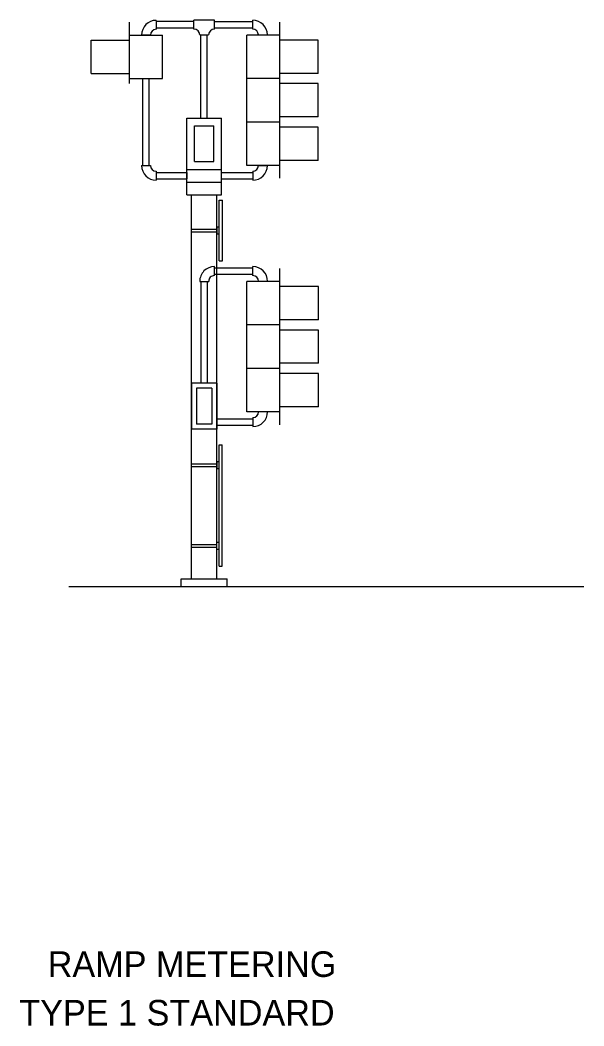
# Model space of a CAD drawing. Extents: x -808 to -653, y 445 to 508.
# Drawn here: x -732.96 to -719, y 445.5 to 470.38 of the extents above; entities that cross this region are included whole.
import ezdxf

# ---------------------------------------------------------------- set-up
doc = ezdxf.new("R2010")
doc.units = 0
doc.layers.add('es_DETAIL', color=7, linetype='Continuous')
doc.layers.add('es_NO-PLOT', color=7, linetype='Continuous')

msp = doc.modelspace()

# ---------------------------------------------------------------- linework, layer by layer
at = {"layer": 'es_DETAIL'}
for p, q in [((-730.255, 468.809), (-730.255, 470.327)), ((-729.59, 470.375), (-729.59, 470.153)), ((-728.653, 470.343), (-729.59, 470.343)), ((-728.15, 470.381), (-728.656, 470.381)), ((-728.656, 470.159), (-728.656, 470.381)), ((-728.15, 470.159), (-728.15, 470.381)), ((-728.15, 470.347), (-727.202, 470.347)), ((-727.202, 470.157), (-727.202, 470.378)), ((-726.528, 466.467), (-726.528, 470.327)), ((-728.653, 470.185), (-729.59, 470.185)), ((-728.15, 470.188), (-727.202, 470.188)), ((-731.204, 469.884), (-730.255, 469.884)), ((-731.204, 469.062), (-731.204, 469.884)), ((-730.255, 470.011), (-729.432, 470.011)), ((-729.733, 470.011), (-729.954, 470.011)), ((-729.432, 468.935), (-729.432, 470.011)), ((-728.514, 470.017), (-728.292, 470.017)), ((-728.483, 467.954), (-728.483, 470.017)), ((-728.325, 467.954), (-728.325, 470.017)), ((-727.35, 466.784), (-727.35, 470.011)), ((-726.528, 470.011), (-727.35, 470.011)), ((-725.579, 469.884), (-726.528, 469.884)), ((-725.579, 469.062), (-725.579, 469.884)), ((-731.204, 469.062), (-730.255, 469.062)), ((-725.579, 469.062), (-726.528, 469.062)), ((-730.255, 468.935), (-729.432, 468.935)), ((-729.925, 466.784), (-729.925, 468.935)), ((-729.767, 466.784), (-729.767, 468.935)), ((-726.528, 468.935), (-727.35, 468.935)), ((-725.579, 468.809), (-726.528, 468.809)), ((-725.579, 467.986), (-725.579, 468.809)), ((-728.831, 467.954), (-727.977, 467.954)), ((-728.831, 466.689), (-728.831, 467.954)), ((-727.977, 466.373), (-727.977, 467.954)), ((-726.528, 467.86), (-727.35, 467.86)), ((-725.579, 467.986), (-726.528, 467.986)), ((-728.641, 466.879), (-728.641, 467.765)), ((-728.641, 467.765), (-728.167, 467.765)), ((-728.167, 466.879), (-728.167, 467.765)), ((-725.579, 467.733), (-726.528, 467.733)), ((-725.579, 466.91), (-725.579, 467.733)), ((-728.641, 466.879), (-728.167, 466.879)), ((-725.579, 466.91), (-726.528, 466.91)), ((-729.954, 466.784), (-729.733, 466.784)), ((-729.59, 466.641), (-729.59, 466.42)), ((-729.59, 466.61), (-728.831, 466.61)), ((-729.59, 466.61), (-729.59, 466.452)), ((-728.831, 466.689), (-727.977, 466.689)), ((-728.831, 466.373), (-728.831, 466.689)), ((-728.831, 466.61), (-728.831, 466.452)), ((-727.977, 466.61), (-727.202, 466.61)), ((-726.528, 466.784), (-727.35, 466.784)), ((-727.202, 466.641), (-727.202, 466.42)), ((-727.059, 466.784), (-726.838, 466.784)), ((-726.828, 466.784), (-727.05, 466.784)), ((-729.59, 466.452), (-728.831, 466.452)), ((-728.831, 466.373), (-727.977, 466.373)), ((-728.831, 466.056), (-728.831, 466.373)), ((-727.977, 466.452), (-727.202, 466.452)), ((-727.977, 466.056), (-727.977, 466.373)), ((-728.831, 466.056), (-727.977, 466.056)), ((-728.72, 456.562), (-728.72, 466.056)), ((-728.087, 456.562), (-728.087, 466.056)), ((-728.03, 464.427), (-728.03, 465.927)), ((-728.03, 465.927), (-727.95, 465.927)), ((-727.95, 464.427), (-727.95, 465.927)), ((-728.03, 465.38), (-728.03, 465.553)), ((-728.718, 465.211), (-728.083, 465.211)), ((-728.718, 465.144), (-728.083, 465.144)), ((-728.083, 465.264), (-728.03, 465.264)), ((-728.083, 465.091), (-728.083, 465.264)), ((-728.083, 465.091), (-728.03, 465.091)), ((-728.03, 465.091), (-728.03, 465.264)), ((-728.03, 464.427), (-727.95, 464.427)), ((-728.149, 464.061), (-728.149, 464.283)), ((-728.147, 464.251), (-727.199, 464.251)), ((-728.147, 464.093), (-727.199, 464.093)), ((-727.199, 464.061), (-727.199, 464.283)), ((-726.526, 460.372), (-726.526, 464.232)), ((-728.513, 463.915), (-728.291, 463.915)), ((-728.481, 461.4), (-728.481, 463.915)), ((-728.322, 461.4), (-728.322, 463.915)), ((-727.348, 460.688), (-727.348, 463.915)), ((-726.526, 463.915), (-727.348, 463.915)), ((-725.576, 463.789), (-726.526, 463.789)), ((-725.576, 462.966), (-725.576, 463.789)), ((-726.526, 462.84), (-727.348, 462.84)), ((-725.576, 462.966), (-726.526, 462.966)), ((-725.576, 462.713), (-726.526, 462.713)), ((-725.576, 461.89), (-725.576, 462.713)), ((-725.576, 461.89), (-726.526, 461.89)), ((-726.526, 461.764), (-727.348, 461.764)), ((-725.576, 461.637), (-726.526, 461.637)), ((-725.576, 460.815), (-725.576, 461.637)), ((-728.087, 461.4), (-728.72, 461.4)), ((-728.72, 461.4), (-728.72, 460.261)), ((-728.087, 461.4), (-728.087, 460.261)), ((-728.214, 461.273), (-728.594, 461.273)), ((-728.594, 461.273), (-728.594, 460.387)), ((-728.214, 461.273), (-728.214, 460.387)), ((-726.526, 460.688), (-727.348, 460.688)), ((-725.576, 460.815), (-726.526, 460.815)), ((-728.214, 460.387), (-728.594, 460.387)), ((-728.087, 460.514), (-727.199, 460.514)), ((-728.087, 460.356), (-727.199, 460.356)), ((-727.199, 460.546), (-727.199, 460.324)), ((-728.087, 460.261), (-728.72, 460.261)), ((-728.034, 456.873), (-728.034, 459.873)), ((-728.034, 459.873), (-727.954, 459.873)), ((-727.954, 456.873), (-727.954, 459.873)), ((-728.72, 459.404), (-728.087, 459.404)), ((-728.087, 459.457), (-728.087, 459.284)), ((-728.087, 459.457), (-728.034, 459.457)), ((-728.087, 459.404), (-728.087, 459.337)), ((-728.72, 459.337), (-728.087, 459.337)), ((-728.087, 459.284), (-728.034, 459.284)), ((-728.72, 457.409), (-728.087, 457.409)), ((-728.087, 457.288), (-728.087, 457.461)), ((-728.087, 457.461), (-728.034, 457.461)), ((-728.087, 457.341), (-728.087, 457.408)), ((-728.72, 457.341), (-728.087, 457.341)), ((-728.087, 457.288), (-728.034, 457.288)), ((-728.034, 456.873), (-727.954, 456.873)), ((-731.757, 456.372), (-719.003, 456.372)), ((-728.973, 456.372), (-728.973, 456.562)), ((-728.973, 456.562), (-727.834, 456.562)), ((-727.834, 456.372), (-727.834, 456.562))]:
    msp.add_line(p, q, dxfattribs=at)
for centre, radius, start, end in [((-729.59, 470.011), 0.364, 90, 180), ((-727.202, 470.014), 0.364, 0, 90), ((-729.59, 470.011), 0.142, 90, 180), ((-728.656, 470.017), 0.142, 0, 90), ((-728.15, 470.017), 0.142, 90, 180), ((-727.202, 470.014), 0.142, 0, 90), ((-729.59, 466.784), 0.364, 180, 270), ((-729.59, 466.784), 0.142, 180, 270), ((-727.202, 466.784), 0.142, 270, 0), ((-727.202, 466.784), 0.364, 270, 0), ((-728.149, 463.919), 0.364, 90, 180.525), ((-727.199, 463.919), 0.364, 0, 90), ((-728.149, 463.919), 0.142, 90, 181.3418), ((-727.199, 463.919), 0.142, 0, 90), ((-727.199, 460.688), 0.142, 270, 0), ((-727.199, 460.688), 0.364, 270, 0)]:
    msp.add_arc(centre, radius, start, end, dxfattribs=at)

# ---------------------------------------------------------------- texts
at = {"layer": 'es_NO-PLOT'}
for s, p in [('RAMP METERING', (-732.276, 446.709)), ('TYPE 1 STANDARD', (-732.979, 445.507))]:
    msp.add_text(s, height=0.63278, dxfattribs=at).set_placement(p)

doc.saveas('drawing.dxf')
